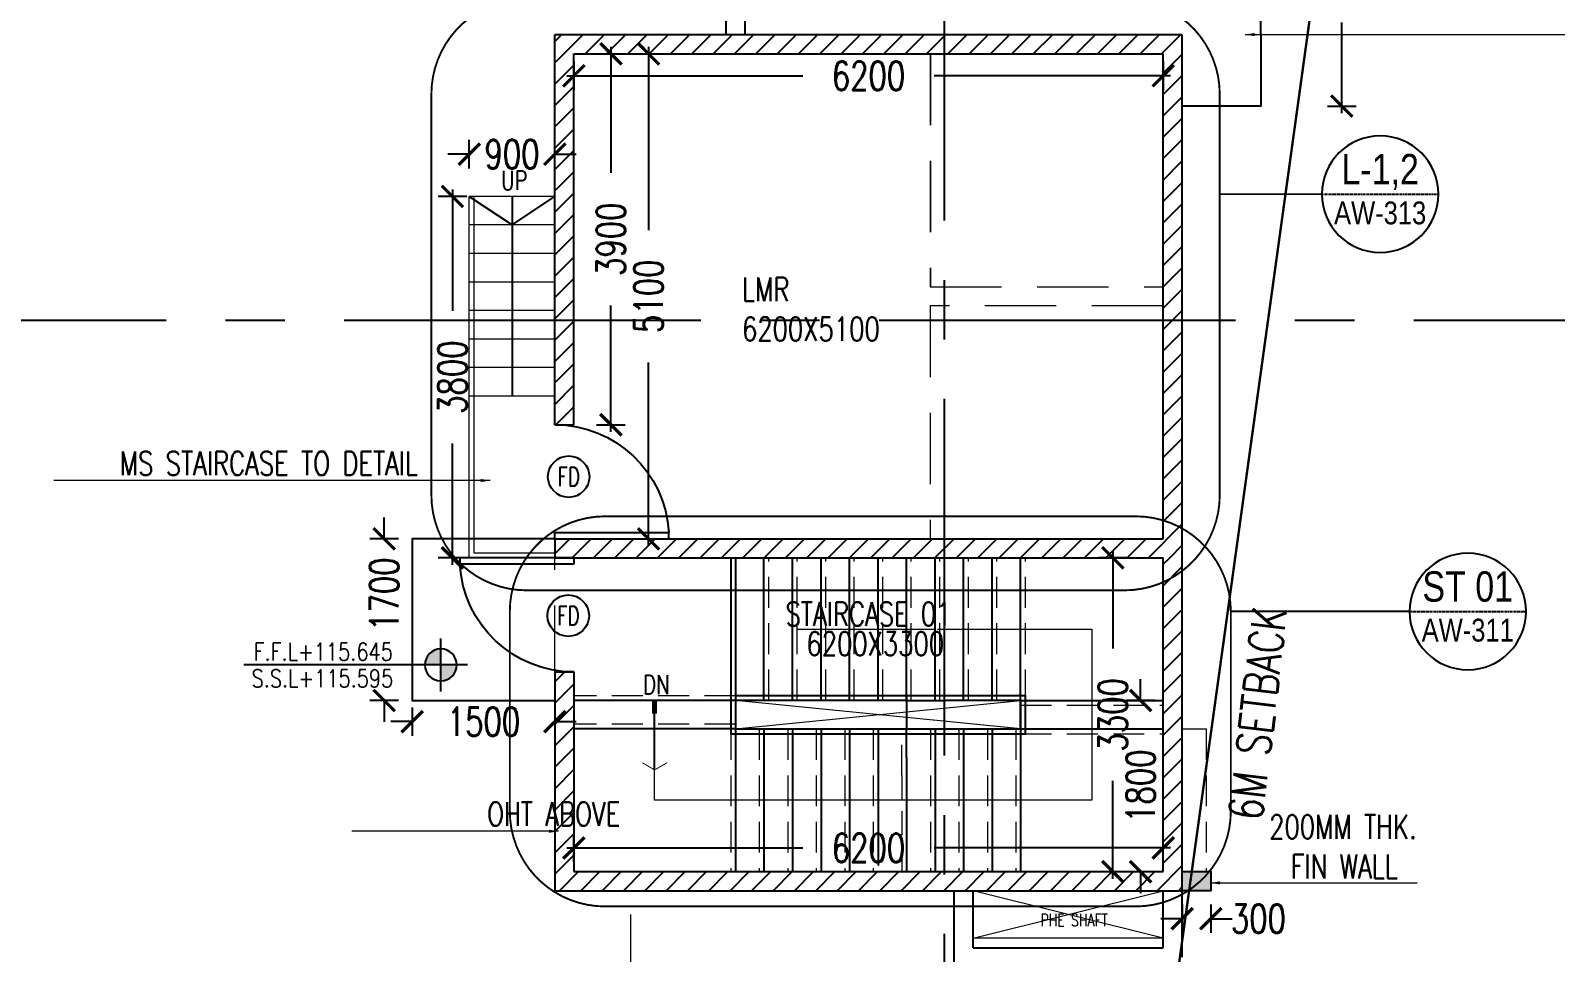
# Model space of a CAD drawing. Header units: millimetres. Extents: x -2076597 to 16308595, y -4402071 to 17875273.
# Drawn here: x -2033563 to -2017522, y -4373831 to -4364136 of the extents above; entities that cross this region are included whole.
import ezdxf
from ezdxf.enums import TextEntityAlignment as Align
from ezdxf.lldxf.tags import DXFTag

# ---------------------------------------------------------------- set-up
doc = ezdxf.new("R2010")
doc.units = ezdxf.units.MM
for name, pattern in [('CENTER2', [1.125, 0.75, -0.125, 0.125, -0.125]), ('CONTINULUS', [0]), ('DASHDOT', [1, 0.5, -0.25, 0, -0.25]), ('DASHED', [19.05, 12.7, -6.35]), ('DASHED2', [0.375, 0.25, -0.125])]:
    doc.linetypes.add(name, pattern=pattern)
for name, color, linetype, lineweight in [('A- LIGHT LINE', 8, 'Continuous', 9), ('A- SHAFT', 8, 'Continuous', 9), ('A-DETL-GENF', 92, 'Continuous', 9), ('A-DETL-THIN', 1, 'Continuous', 9)]:
    doc.layers.add(name, color=color, linetype=linetype, lineweight=lineweight)
for name, color, linetype in [('A- STAIRSCASE', 1, 'Continuous'), ('A-ARROW', 8, 'Continuous'), ('A-DIMS', 4, 'Continuous'), ('a-door', 1, 'Continuous'), ('A-ELE 02', 4, 'Continuous'), ('A-LVL', 4, 'Continuous'), ('A-PARAPET WALL', 4, 'Continuous'), ('A-RAILING', 3, 'Continuous'), ('a-ref', 5, 'Continuous'), ('A-REFS', 3, 'DASHED'), ('A-SCHED', 1, 'Continuous'), ('A-SETBACK', 3, 'Continuous'), ('A-TXTROOM', 3, 'Continuous'), ('A-WALL', 2, 'Continuous'), ('A-WALL HATCH', 8, 'Continuous'), ('S-GRID', 252, 'CENTER2')]:
    doc.layers.add(name, color=color, linetype=linetype)
doc.styles.add('ARIAL', font='arial.ttf')
doc.styles.add('DIM 100', font='romans.shx', dxfattribs={"width": 0.8})
doc.styles.add('ROMANS', font='romans.shx', dxfattribs={"width": 0.75})
doc.styles.add('ROMANS-TITLE', font='ROMANS.shx', dxfattribs={"width": 0.8})
tags = doc.linetypes.add('DASHEDX2', pattern=[1.5, 1, -0.5]).pattern_tags.tags
tags[6:7] = [DXFTag(74, 4), DXFTag(75, 0), DXFTag(340, '0'), DXFTag(46, 1.0), DXFTag(50, 0.0), DXFTag(44, 0.0), DXFTag(45, 0.0)]
tags[4:5] = [DXFTag(74, 4), DXFTag(75, 0), DXFTag(340, '0'), DXFTag(46, 1.0), DXFTag(50, 0.0), DXFTag(44, 0.0), DXFTag(45, 0.0)]
doc.dimstyles.new('1_100 MJR', dxfattribs={"dimscale": 100, "dimtxt": 1.75, "dimasz": 1, "dimexe": 1, "dimexo": 0, "dimgap": 0.09, "dimtad": 0, "dimdsep": 46, "dimtxsty": 'DIM 100', "dimblk": 'ARCHTICK', "dimcen": 0.09, "dimdle": 1, "dimclrd": 8, "dimclre": 8, "dimclrt": 256, "dimazin": 0, "dimtfac": 1, "dimtofl": 0, "dimtmove": 1, "dimatfit": 3, "dimfxl": 0, "dimtolj": 1, "dimtzin": 0, "dimlwd": -1, "dimlwe": -1, "dimarcsym": 0})
doc.dimstyles.new('DIMM-100', dxfattribs={"dimscale": 150, "dimtxt": 2, "dimasz": 1.5, "dimexe": 1, "dimexo": 0, "dimgap": 2, "dimtad": 0, "dimtoh": 1, "dimdec": 0, "dimzin": 0, "dimdsep": 46, "dimtxsty": 'ROMANS', "dimblk": 'ARCHTICK', "dimcen": 1.5, "dimdle": 0.5, "dimclrd": 8, "dimclre": 8, "dimclrt": 256, "dimazin": 0, "dimtfac": 1, "dimtdec": 0, "dimtix": 1, "dimtofl": 0, "dimtmove": 2, "dimatfit": 3, "dimldrblk": 'DOT', "dimfxl": 0, "dimtolj": 1, "dimtzin": 0, "dimarcsym": 0})

# ---------------------------------------------------------------- blocks, each defined once
blk = doc.blocks.new('M_Single-Flush - 0915 x 2134mm-234763-0_ ground floor')
at = {"layer": 'a-door'}
for p, q in [((406, -100), (406, -1015)), ((458, -100), (406, -100)), ((458, -100), (458, -1015)), ((458, -1015), (406, -1015))]:
    blk.add_line(p, q, dxfattribs=at)
blk.add_arc((458, -100), 917, 180, 266.8107, dxfattribs=at)
blk = doc.blocks.new('SOP')
at = {"layer": 'A-SCHED', "color": 8}
blk.add_circle((0, 0), 218, dxfattribs=at)
at = {"layer": 'A-SCHED', "style": 'ROMANS', "width": 0.7}
blk.add_attdef('D2', text='', height=200, dxfattribs=at).set_placement((0, 0), align=Align.MIDDLE_CENTER)
blk = doc.blocks.new('_ArchTick')
at = {"color": 0, "linetype": 'ByBlock', "const_width": 0.15}
blk.add_lwpolyline([(-0.5, -0.5), (0.5, 0.5)], dxfattribs=at)
blk = doc.blocks.new('*D251')
at = {"layer": 'A-DIMS', "color": 8, "lineweight": -2, "transparency": 16777216}
for p, q in [((-2027608, -4364381), (-2027308, -4364381)), ((-2027608, -4368281), (-2027308, -4368281))]:
    blk.add_line(p, q, dxfattribs=at)
at = {"layer": 'A-DIMS', "color": 8, "linetype": 'CONTINULUS', "lineweight": -2, "transparency": 16777216}
for p, q in [((-2027458, -4364306), (-2027458, -4365634)), ((-2027458, -4368356), (-2027458, -4367027))]:
    blk.add_line(p, q, dxfattribs=at)
at = {"layer": 'Defpoints', "color": 0, "transparency": 16777216}
for p in [(-2027848, -4364381), (-2027848, -4368281), (-2027458, -4368281)]:
    blk.add_point(p, dxfattribs=at)
at = {"layer": 'A-DIMS', "color": 8, "lineweight": -2, "transparency": 16777216, "xscale": 225, "yscale": 225, "zscale": 225}
for p, rotation in [((-2027458, -4364381), 90), ((-2027458, -4368281), 270)]:
    blk.add_blockref('_ArchTick', p, dxfattribs=dict(at, rotation=rotation))
at = {"layer": 'A-DIMS', "transparency": 16777216, "insert": (-2027458, -4366331), "char_height": 300, "attachment_point": 5, "rotation": 90, "style": 'ROMANS'}
blk.add_mtext('\\A1;3900', dxfattribs=at)
blk = doc.blocks.new('_Dot')
at = {"color": 0, "linetype": 'ByBlock', "lineweight": -2}
blk.add_line((-0.5, 0), (-1, 0), dxfattribs=at)
at = {"color": 0, "linetype": 'ByBlock', "const_width": 0.5}
blk.add_lwpolyline([(-0.25, 0, 1), (0.25, 0, 1)], format="xyb", close=True, dxfattribs=at)
blk = doc.blocks.new('*D252')
at = {"layer": 'A-DIMS', "color": 8, "lineweight": -2, "transparency": 16777216}
for p, q in [((-2027212, -4364381), (-2026912, -4364381)), ((-2027212, -4369481), (-2026912, -4369481))]:
    blk.add_line(p, q, dxfattribs=at)
at = {"layer": 'A-DIMS', "color": 8, "linetype": 'CONTINULUS', "lineweight": -2, "transparency": 16777216}
for p, q in [((-2027062, -4364306), (-2027062, -4366234)), ((-2027062, -4369556), (-2027062, -4367627))]:
    blk.add_line(p, q, dxfattribs=at)
at = {"layer": 'Defpoints', "color": 0, "transparency": 16777216}
for p in [(-2027848, -4364381), (-2027848, -4369481), (-2027062, -4369481)]:
    blk.add_point(p, dxfattribs=at)
at = {"layer": 'A-DIMS', "color": 8, "lineweight": -2, "transparency": 16777216, "xscale": 225, "yscale": 225, "zscale": 225}
for p, rotation in [((-2027062, -4364381), 90), ((-2027062, -4369481), 270)]:
    blk.add_blockref('_ArchTick', p, dxfattribs=dict(at, rotation=rotation))
at = {"layer": 'A-DIMS', "transparency": 16777216, "insert": (-2027062, -4366931), "char_height": 300, "attachment_point": 5, "rotation": 90, "style": 'ROMANS'}
blk.add_mtext('\\A1;5100', dxfattribs=at)
blk = doc.blocks.new('*D255')
at = {"layer": 'A-DIMS', "color": 8, "linetype": 'CONTINULUS', "lineweight": -2, "transparency": 16777216}
for p, q in [((-2029125, -4365806), (-2029125, -4367084)), ((-2029125, -4369756), (-2029125, -4368477))]:
    blk.add_line(p, q, dxfattribs=at)
at = {"layer": 'A-DIMS', "color": 8, "lineweight": -2, "transparency": 16777216}
for p, q in [((-2028975, -4365881), (-2029275, -4365881)), ((-2028975, -4369681), (-2029275, -4369681))]:
    blk.add_line(p, q, dxfattribs=at)
at = {"layer": 'Defpoints', "color": 0, "transparency": 16777216}
for p in [(-2028948, -4365881), (-2029125, -4369681), (-2028948, -4369681)]:
    blk.add_point(p, dxfattribs=at)
at = {"layer": 'A-DIMS', "color": 8, "lineweight": -2, "transparency": 16777216, "xscale": 225, "yscale": 225, "zscale": 225}
for p, rotation in [((-2029125, -4365881), 90), ((-2029125, -4369681), 270)]:
    blk.add_blockref('_ArchTick', p, dxfattribs=dict(at, rotation=rotation))
at = {"layer": 'A-DIMS', "transparency": 16777216, "insert": (-2029125, -4367781), "char_height": 300, "attachment_point": 5, "rotation": 90, "style": 'ROMANS'}
blk.add_mtext('\\A1;3800', dxfattribs=at)
blk = doc.blocks.new('Family - ___-240295-0_ ground floor')
at = {"layer": 'A-SETBACK', "linetype": 'DASHDOT', "lineweight": -2, "ltscale": 2000, "const_width": 25}
blk.add_lwpolyline([(76480, 233663), (47866, 236124), (29166, 193452), (70915, 193452)], close=True, dxfattribs=at)
at = {"layer": 'A-TXTROOM', "insert": (74062, 214309, 0), "char_height": 356, "attachment_point": 3, "rotation": 83.3011, "style": 'ROMANS'}
blk.add_mtext('6M SETBACK', dxfattribs=at)
blk = doc.blocks.new('LVL-P')
at = {"layer": 'A-LVL', "ltscale": 800}
h = blk.add_hatch(color=56, dxfattribs=at)
h.paths.add_polyline_path([(0, 0), (225, 0, 0.414214), (0, 225)])
h.paths.add_polyline_path([(0, -225), (0, 0), (-225, 0, 0.414214)])
at = {"layer": 'A-LVL'}
for p, q in [((0, -375), (0, 375)), ((-375, 0), (375, 0))]:
    blk.add_line(p, q, dxfattribs=at)
at = {"layer": 'A-LVL', "ltscale": 800}
blk.add_line((0, 0), (2777, 0), dxfattribs=at)
blk.add_line((0, 0), (2777, 0), dxfattribs=at)
at = {"layer": 'A-LVL'}
blk.add_circle((0, 0), 225, dxfattribs=at)
at = {"layer": 'A-LVL', "ltscale": 800, "style": 'ROMANS-TITLE', "width": 0.8}
for tag, p in [('FLOOR-LEVEL-FFL', (450, 150)), ('FLOOR-LEVEL-SSL', (450, -450))]:
    blk.add_attdef(tag, p, '', height=300, dxfattribs=at)
blk = doc.blocks.new('A$C7D9D46CB')
at = {"layer": 'A-ARROW'}
for p, q in [((275, 295), (0, 295)), ((1460, 265), (0, 265)), ((275, 235), (0, 235))]:
    blk.add_line(p, q, dxfattribs=at)
at = {"layer": 'A-ARROW', "const_width": 20}
blk.add_lwpolyline([(1310, 5), (1460, 265), (1310, 525)], dxfattribs=at)
blk = doc.blocks.new('*D277')
at = {"layer": 'A-DIMS', "color": 8, "lineweight": -2, "transparency": 16777216}
for p, q in [((-2029548, -4371253), (-2029548, -4371553)), ((-2028048, -4371253), (-2028048, -4371553)), ((-2029548, -4371403), (-2029773, -4371403)), ((-2028048, -4371403), (-2027823, -4371403))]:
    blk.add_line(p, q, dxfattribs=at)
at = {"layer": 'Defpoints', "color": 0, "transparency": 16777216}
for p in [(-2029548, -4371181), (-2028048, -4371181), (-2028048, -4371403)]:
    blk.add_point(p, dxfattribs=at)
at = {"layer": 'A-DIMS', "color": 8, "lineweight": -2, "transparency": 16777216, "xscale": 225, "yscale": 225, "zscale": 225}
blk.add_blockref('_ArchTick', (-2029548, -4371403), dxfattribs=at)
at = {"layer": 'A-DIMS', "color": 8, "lineweight": -2, "transparency": 16777216, "xscale": 225, "yscale": 225, "zscale": 225, "rotation": 180}
blk.add_blockref('_ArchTick', (-2028048, -4371403), dxfattribs=at)
at = {"layer": 'A-DIMS', "transparency": 16777216, "insert": (-2028798, -4371403), "char_height": 300, "attachment_point": 5, "style": 'ROMANS'}
blk.add_mtext('\\A1;1500', dxfattribs=at)
blk = doc.blocks.new('*D278')
at = {"layer": 'A-DIMS', "color": 8, "lineweight": -2, "transparency": 16777216}
for p, q in [((-2029843, -4369481), (-2029843, -4369256)), ((-2029693, -4369481), (-2029993, -4369481)), ((-2029693, -4371181), (-2029993, -4371181)), ((-2029843, -4371181), (-2029843, -4371406))]:
    blk.add_line(p, q, dxfattribs=at)
at = {"layer": 'Defpoints', "color": 0, "transparency": 16777216}
for p in [(-2029843, -4369481), (-2029548, -4369481), (-2029548, -4371181)]:
    blk.add_point(p, dxfattribs=at)
at = {"layer": 'A-DIMS', "color": 8, "lineweight": -2, "transparency": 16777216, "xscale": 225, "yscale": 225, "zscale": 225}
for p, rotation in [((-2029843, -4369481), 270), ((-2029843, -4371181), 90)]:
    blk.add_blockref('_ArchTick', p, dxfattribs=dict(at, rotation=rotation))
at = {"layer": 'A-DIMS', "transparency": 16777216, "insert": (-2029843, -4370063), "char_height": 300, "attachment_point": 5, "rotation": 90, "style": 'ROMANS'}
blk.add_mtext('\\A1;1700', dxfattribs=at)
blk = doc.blocks.new('*D279')
at = {"layer": 'A-DIMS', "color": 8, "lineweight": -2, "transparency": 16777216}
for p, q in [((-2027848, -4372881), (-2027848, -4372581)), ((-2021648, -4372881), (-2021648, -4372581)), ((-2027923, -4372731), (-2025439, -4372731)), ((-2021573, -4372731), (-2024057, -4372731))]:
    blk.add_line(p, q, dxfattribs=at)
at = {"layer": 'Defpoints', "color": 0, "transparency": 16777216}
for p in [(-2021648, -4372731), (-2027848, -4372981), (-2021648, -4372981)]:
    blk.add_point(p, dxfattribs=at)
at = {"layer": 'A-DIMS', "color": 8, "lineweight": -2, "transparency": 16777216, "xscale": 225, "yscale": 225, "zscale": 225, "rotation": 180}
blk.add_blockref('_ArchTick', (-2027848, -4372731), dxfattribs=at)
at = {"layer": 'A-DIMS', "color": 8, "lineweight": -2, "transparency": 16777216, "xscale": 225, "yscale": 225, "zscale": 225}
blk.add_blockref('_ArchTick', (-2021648, -4372731), dxfattribs=at)
at = {"layer": 'A-DIMS', "transparency": 16777216, "insert": (-2024748, -4372731), "char_height": 300, "attachment_point": 5, "style": 'ROMANS'}
blk.add_mtext('\\A1;6200', dxfattribs=at)
blk = doc.blocks.new('*D280')
at = {"layer": 'A-DIMS', "color": 8, "lineweight": -2, "transparency": 16777216}
for p, q in [((-2021886, -4371181), (-2021886, -4370956)), ((-2021736, -4371181), (-2022036, -4371181)), ((-2021736, -4372981), (-2022036, -4372981)), ((-2021886, -4372981), (-2021886, -4373206))]:
    blk.add_line(p, q, dxfattribs=at)
at = {"layer": 'Defpoints', "color": 0, "transparency": 16777216}
for p in [(-2021886, -4371181), (-2021648, -4371181), (-2021648, -4372981)]:
    blk.add_point(p, dxfattribs=at)
at = {"layer": 'A-DIMS', "color": 8, "lineweight": -2, "transparency": 16777216, "xscale": 225, "yscale": 225, "zscale": 225}
for p, rotation in [((-2021886, -4371181), 270), ((-2021886, -4372981), 90)]:
    blk.add_blockref('_ArchTick', p, dxfattribs=dict(at, rotation=rotation))
at = {"layer": 'A-DIMS', "transparency": 16777216, "insert": (-2021886, -4372081), "char_height": 300, "attachment_point": 5, "rotation": 90, "style": 'ROMANS'}
blk.add_mtext('\\A1;1800', dxfattribs=at)
blk = doc.blocks.new('*D83')
at = {"layer": 'A-DIMS', "color": 8, "lineweight": -2, "transparency": 16777216}
for p, q in [((-2022028, -4369681), (-2022328, -4369681)), ((-2022178, -4369606), (-2022178, -4370634)), ((-2022178, -4373056), (-2022178, -4372027)), ((-2022028, -4372981), (-2022328, -4372981))]:
    blk.add_line(p, q, dxfattribs=at)
at = {"layer": 'Defpoints', "color": 0, "transparency": 16777216}
for p in [(-2022178, -4369681), (-2021648, -4369681), (-2021648, -4372981)]:
    blk.add_point(p, dxfattribs=at)
at = {"layer": 'A-DIMS', "color": 8, "lineweight": -2, "transparency": 16777216, "xscale": 225, "yscale": 225, "zscale": 225}
for p, rotation in [((-2022178, -4369681), 90), ((-2022178, -4372981), 270)]:
    blk.add_blockref('_ArchTick', p, dxfattribs=dict(at, rotation=rotation))
at = {"layer": 'A-DIMS', "transparency": 16777216, "insert": (-2022178, -4371331), "char_height": 300, "attachment_point": 5, "rotation": 90, "style": 'ROMANS'}
blk.add_mtext('\\A1;3300', dxfattribs=at)
blk = doc.blocks.new('*D300')
at = {"layer": 'A-DIMS', "color": 8, "lineweight": -2, "transparency": 16777216}
for p, q in [((-2027848, -4364462), (-2027848, -4364762)), ((-2021648, -4364462), (-2021648, -4364762)), ((-2027923, -4364612), (-2025439, -4364612)), ((-2021573, -4364612), (-2024057, -4364612))]:
    blk.add_line(p, q, dxfattribs=at)
at = {"layer": 'Defpoints', "color": 0, "transparency": 16777216}
for p in [(-2027848, -4364381), (-2021648, -4364381), (-2021648, -4364612)]:
    blk.add_point(p, dxfattribs=at)
at = {"layer": 'A-DIMS', "color": 8, "lineweight": -2, "transparency": 16777216, "xscale": 225, "yscale": 225, "zscale": 225, "rotation": 180}
blk.add_blockref('_ArchTick', (-2027848, -4364612), dxfattribs=at)
at = {"layer": 'A-DIMS', "color": 8, "lineweight": -2, "transparency": 16777216, "xscale": 225, "yscale": 225, "zscale": 225}
blk.add_blockref('_ArchTick', (-2021648, -4364612), dxfattribs=at)
at = {"layer": 'A-DIMS', "transparency": 16777216, "insert": (-2024748, -4364612), "char_height": 300, "attachment_point": 5, "style": 'ROMANS'}
blk.add_mtext('\\A1;6200', dxfattribs=at)
blk = doc.blocks.new('*D301')
at = {"layer": 'A-DIMS', "color": 8, "lineweight": -2, "transparency": 16777216}
for p, q in [((-2028948, -4365586), (-2028948, -4365286)), ((-2028048, -4365586), (-2028048, -4365286)), ((-2028948, -4365436), (-2029173, -4365436)), ((-2028048, -4365436), (-2027823, -4365436))]:
    blk.add_line(p, q, dxfattribs=at)
at = {"layer": 'Defpoints', "color": 0, "transparency": 16777216}
for p in [(-2028048, -4365436), (-2028948, -4365881), (-2028048, -4365881)]:
    blk.add_point(p, dxfattribs=at)
at = {"layer": 'A-DIMS', "color": 8, "lineweight": -2, "transparency": 16777216, "xscale": 225, "yscale": 225, "zscale": 225}
blk.add_blockref('_ArchTick', (-2028948, -4365436), dxfattribs=at)
at = {"layer": 'A-DIMS', "color": 8, "lineweight": -2, "transparency": 16777216, "xscale": 225, "yscale": 225, "zscale": 225, "rotation": 180}
blk.add_blockref('_ArchTick', (-2028048, -4365436), dxfattribs=at)
at = {"layer": 'A-DIMS', "transparency": 16777216, "insert": (-2028498, -4365436), "char_height": 300, "attachment_point": 5, "style": 'ROMANS'}
blk.add_mtext('\\A1;900', dxfattribs=at)
blk = doc.blocks.new('REF')
at = {"layer": 'a-ref'}
blk.add_arc((0, 0), 766, 0, 180, dxfattribs=at)
at = {"layer": 'A-REFS'}
blk.add_line((-766, 0), (766, 0), dxfattribs=at)
at = {"layer": 'A-REFS', "color": 10, "linetype": 'Continuous', "style": 'ARIAL', "width": 0.8}
blk.add_attdef('01', text='', height=400, dxfattribs=at).set_placement((0, 328), align=Align.MIDDLE_CENTER)
blk.add_attdef('AW-305', text='', height=300, dxfattribs=at).set_placement((0, -246), align=Align.MIDDLE)
blk = doc.blocks.new('*D135')
at = {"layer": 'A-DIMS', "color": 8, "lineweight": -2, "transparency": 16777216}
for p, q in [((-2021448, -4373325), (-2021448, -4373625)), ((-2021148, -4373325), (-2021148, -4373625)), ((-2021448, -4373475), (-2021673, -4373475)), ((-2021148, -4373475), (-2020923, -4373475))]:
    blk.add_line(p, q, dxfattribs=at)
at = {"layer": 'Defpoints', "color": 0, "transparency": 16777216}
for p in [(-2021448, -4373181), (-2021148, -4373181), (-2021148, -4373475)]:
    blk.add_point(p, dxfattribs=at)
at = {"layer": 'A-DIMS', "color": 8, "lineweight": -2, "transparency": 16777216, "xscale": 225, "yscale": 225, "zscale": 225}
blk.add_blockref('_ArchTick', (-2021448, -4373475), dxfattribs=at)
at = {"layer": 'A-DIMS', "color": 8, "lineweight": -2, "transparency": 16777216, "xscale": 225, "yscale": 225, "zscale": 225, "rotation": 180}
blk.add_blockref('_ArchTick', (-2021148, -4373475), dxfattribs=at)
at = {"layer": 'A-DIMS', "transparency": 16777216, "insert": (-2020646, -4373475), "char_height": 300, "attachment_point": 5, "style": 'ROMANS'}
blk.add_mtext('\\A1;300', dxfattribs=at)
blk = doc.blocks.new('*D403')
at = {"layer": 'A-DIMS', "color": 8, "lineweight": -2, "transparency": 16777216}
for p, q in [((-2019920, -4361781), (-2019620, -4361781)), ((-2019920, -4364931), (-2019620, -4364931))]:
    blk.add_line(p, q, dxfattribs=at)
at = {"layer": 'A-DIMS', "color": 8, "linetype": 'CONTINULUS', "lineweight": -2, "transparency": 16777216}
for p, q in [((-2019770, -4361706), (-2019770, -4362659)), ((-2019770, -4365006), (-2019770, -4364052))]:
    blk.add_line(p, q, dxfattribs=at)
at = {"layer": 'Defpoints', "color": 0, "transparency": 16777216}
for p in [(-2020623, -4361781), (-2019770, -4361781), (-2020623, -4364931)]:
    blk.add_point(p, dxfattribs=at)
at = {"layer": 'A-DIMS', "color": 8, "lineweight": -2, "transparency": 16777216, "xscale": 225, "yscale": 225, "zscale": 225}
for p, rotation in [((-2019770, -4361781), 90), ((-2019770, -4364931), 270)]:
    blk.add_blockref('_ArchTick', p, dxfattribs=dict(at, rotation=rotation))
at = {"layer": 'A-DIMS', "transparency": 16777216, "insert": (-2019770, -4363356), "char_height": 300, "attachment_point": 5, "rotation": 90, "style": 'ROMANS'}
blk.add_mtext('\\A1;3150', dxfattribs=at)

msp = doc.modelspace()

# ---------------------------------------------------------------- hatches: boundary and pattern name
at = {"layer": 'A-WALL HATCH'}
h = msp.add_hatch(dxfattribs=at)
h.set_pattern_fill('ANSI31', color=256, scale=50)
h.set_pattern_definition([(45, (1802100.65, 14255482.13), (-112.2532015, 112.2532015), [])])
h.paths.add_polyline_path([(-2021447.9, -4369680.5), (-2021647.9, -4369680.5), (-2021647.9, -4372980.5), (-2027847.9, -4372980.5), (-2027847.9, -4370880.5), (-2028047.9, -4370880.5), (-2028047.9, -4373180.5), (-2023847.9, -4373180.5), (-2023847.9, -4373180.5), (-2021447.9, -4373180.5)])
h.paths.add_polyline_path([(-2021447.9, -4364180.5), (-2028047.9, -4364180.5), (-2028047.9, -4368280.5), (-2027847.9, -4368280.5), (-2027847.9, -4364380.5), (-2021647.9, -4364380.5), (-2021647.9, -4369480.5), (-2028047.9, -4369480.5), (-2028047.9, -4369680.5), (-2021447.9, -4369680.5)])
h = msp.add_hatch(color=252, dxfattribs=at)
h.dxf.hatch_style = 1
h.paths.add_polyline_path([(-2021147.9, -4372980.5), (-2021447.9, -4372980.5), (-2021447.9, -4373180.5), (-2021147.9, -4373180.5)])

# ---------------------------------------------------------------- linework, layer by layer
at = {"layer": 'A- LIGHT LINE', "color": 5, "linetype": 'DASHED2', "ltscale": 1300}
for p, q in [((-2025797.9, -4371180.5), (-2025797.9, -4369680.5)), ((-2025497.9, -4371180.5), (-2025497.9, -4369680.5)), ((-2025197.9, -4371180.5), (-2025197.9, -4369680.5)), ((-2024897.9, -4371180.5), (-2024897.9, -4369680.5)), ((-2024597.9, -4371180.5), (-2024597.9, -4369680.5)), ((-2024297.9, -4371180.5), (-2024297.9, -4369680.5)), ((-2023997.9, -4371180.5), (-2023997.9, -4369680.5)), ((-2023697.9, -4371180.5), (-2023697.9, -4369680.5)), ((-2023397.9, -4371180.5), (-2023397.9, -4369680.5)), ((-2023097.9, -4371180.5), (-2023097.9, -4369680.5)), ((-2026147.9, -4371130.5), (-2027847.9, -4371130.5)), ((-2023147.9, -4371230.5), (-2021647.9, -4371230.5)), ((-2026147.9, -4371430.5), (-2027847.9, -4371430.5)), ((-2026197.9, -4371480.5), (-2026197.9, -4372980.5)), ((-2025897.9, -4371480.5), (-2025897.9, -4372980.5)), ((-2025597.9, -4371480.5), (-2025597.9, -4372980.5)), ((-2025297.9, -4371480.5), (-2025297.9, -4372980.5)), ((-2024997.9, -4371480.5), (-2024997.9, -4372980.5)), ((-2024697.9, -4371480.5), (-2024697.9, -4372980.5)), ((-2024397.9, -4371970.8), (-2024397.9, -4371480.5)), ((-2024097.9, -4371480.5), (-2024097.9, -4372980.5)), ((-2023797.9, -4371480.5), (-2023797.9, -4372980.5)), ((-2023497.9, -4371480.5), (-2023497.9, -4372980.5)), ((-2023197.9, -4371480.5), (-2023197.9, -4372980.5)), ((-2023147.9, -4371530.5), (-2021647.9, -4371530.5))]:
    msp.add_line(p, q, dxfattribs=at)
at = {"layer": 'A- LIGHT LINE', "color": 5, "linetype": 'DASHED2', "ltscale": 1000}
msp.add_line((-2024397.9, -4371970.8), (-2024397.9, -4372980.5), dxfattribs=at)
at = {"layer": 'A- LIGHT LINE'}
for points in [[(-2024020.8, -4370430.5), (-2022397.9, -4370430.5), (-2022397.9, -4372230.5), (-2026997.9, -4372230.5), (-2026997.9, -4371180.5)], [(-2025497.9, -4370430.5), (-2024047.9, -4370430.5)]]:
    msp.add_lwpolyline(points, dxfattribs=at)
at = {"layer": 'A- LIGHT LINE', "color": 1, "linetype": 'DASHED2', "ltscale": 1300}
msp.add_lwpolyline([(-2021447.9, -4371480.5), (-2021197.9, -4371480.5), (-2021197.9, -4372980.5), (-2021447.9, -4372980.5)], dxfattribs=at)
at = {"layer": 'A- SHAFT'}
for p, q in [((-2026147.9, -4371480.5), (-2023147.9, -4371180.5)), ((-2023147.9, -4371480.5), (-2026147.9, -4371180.5)), ((-2023647.9, -4373680.5), (-2021647.9, -4373180.5)), ((-2021647.9, -4373680.5), (-2023647.9, -4373180.5)), ((-2021647.9, -4373680.5), (-2023647.9, -4373680.5))]:
    msp.add_line(p, q, dxfattribs=at)
at = {"layer": 'A- SHAFT', "linetype": 'DASHED2', "ltscale": 3000}
for points in [[(-2024098, -4366830.8), (-2021648, -4366830.8), (-2021648, -4364380.8), (-2024098, -4364380.8)], [(-2024097.9, -4366830.5), (-2021647.9, -4366830.5), (-2021647.9, -4364380.5), (-2024097.9, -4364380.5)], [(-2024098, -4369480.5), (-2021648, -4369480.5), (-2021648, -4367030.5), (-2024098, -4367030.5)], [(-2028047.9, -4369480.5), (-2021447.9, -4369480.5), (-2021447.9, -4373180.5), (-2028047.9, -4373180.5)], [(-2023847.9, -4373180.5), (-2023847.9, -4380930.7), (-2027247.9, -4380930.7), (-2027247.9, -4373180.5)]]:
    msp.add_lwpolyline(points, close=True, dxfattribs=at)
at = {"layer": 'A- STAIRSCASE'}
for p, q in [((-2025847.9, -4371180.5), (-2025847.9, -4369680.5)), ((-2025547.9, -4371180.5), (-2025547.9, -4369680.5)), ((-2025247.9, -4371180.5), (-2025247.9, -4369680.5)), ((-2024947.9, -4371180.5), (-2024947.9, -4369680.5)), ((-2024647.9, -4371180.5), (-2024647.9, -4369680.5)), ((-2024347.9, -4371180.5), (-2024347.9, -4369680.5)), ((-2024047.9, -4371180.5), (-2024047.9, -4369680.5)), ((-2023747.9, -4371180.5), (-2023747.9, -4369680.5)), ((-2023447.9, -4371180.5), (-2023447.9, -4369680.5)), ((-2023147.9, -4371180.5), (-2023147.9, -4369680.5)), ((-2023147.9, -4371180.5), (-2021647.9, -4371180.5)), ((-2026147.9, -4371480.5), (-2026147.9, -4372980.5)), ((-2025847.9, -4371480.5), (-2025847.9, -4372980.5)), ((-2025547.9, -4371480.5), (-2025547.9, -4372980.5)), ((-2025247.9, -4371480.5), (-2025247.9, -4372980.5)), ((-2024947.9, -4371480.5), (-2024947.9, -4372980.5)), ((-2024647.9, -4371480.5), (-2024647.9, -4372915.8)), ((-2024047.9, -4371480.5), (-2024047.9, -4372980.5)), ((-2023747.9, -4371480.5), (-2023747.9, -4372980.5)), ((-2023447.9, -4371480.5), (-2023447.9, -4372980.5)), ((-2023147.9, -4371480.5), (-2023147.9, -4372980.5)), ((-2023147.9, -4371480.5), (-2021647.9, -4371480.5)), ((-2024347.9, -4371781.7), (-2024347.9, -4372980.5))]:
    msp.add_line(p, q, dxfattribs=at)
at = {"layer": 'A- STAIRSCASE', "linetype": 'DASHEDX2', "ltscale": 250}
msp.add_line((-2024347.9, -4371781.7), (-2024347.9, -4371480.5), dxfattribs=at)
at = {"layer": 'A- STAIRSCASE'}
msp.add_lwpolyline([(-2028047.9, -4369480.5), (-2029547.9, -4369480.5), (-2029547.9, -4371180.5), (-2028047.9, -4371180.5)], dxfattribs=at)
at = {"layer": 'A-DETL-THIN'}
for p, q in [((-2028947.9, -4369680.8), (-2028947.9, -4365880.8)), ((-2028047.9, -4365880.8), (-2028947.9, -4365880.8)), ((-2028897.9, -4369630.8), (-2028897.9, -4365880.8)), ((-2028047.9, -4366180.8), (-2028947.9, -4366180.8)), ((-2028047.9, -4366480.8), (-2028947.9, -4366480.8)), ((-2028047.9, -4366780.8), (-2028947.9, -4366780.8)), ((-2028047.9, -4367080.8), (-2028947.9, -4367080.8)), ((-2028047.9, -4367380.8), (-2028947.9, -4367380.8)), ((-2028047.9, -4367680.8), (-2028947.9, -4367680.8)), ((-2028047.9, -4367980.8), (-2028947.9, -4367980.8)), ((-2028047.9, -4369680.8), (-2028947.9, -4369680.8)), ((-2028047.9, -4369630.8), (-2028897.9, -4369630.8))]:
    msp.add_line(p, q, dxfattribs=at)
at = {"layer": 'A-DIMS'}
for p, q in [((-2026147.9, -4371180.5), (-2027847.9, -4371180.5)), ((-2024347.9, -4371180.5), (-2024347.9, -4371480.5)), ((-2026147.9, -4371480.5), (-2027847.9, -4371480.5))]:
    msp.add_line(p, q, dxfattribs=at)
at = {"layer": 'A-ELE 02'}
msp.add_line((-2023147.9, -4371180.5), (-2023147.9, -4371480.5), dxfattribs=at)
at = {"layer": 'A-PARAPET WALL'}
for p, q in [((-2026247.9, -4361780.5), (-2026247.9, -4364180.5)), ((-2026047.9, -4361780.5), (-2026047.9, -4364180.5)), ((-2020822.9, -4364930.5), (-2021447.9, -4364930.5)), ((-2023847.9, -4389480.5), (-2023847.9, -4373180.5)), ((-2023647.9, -4373780.5), (-2023647.9, -4373180.5)), ((-2021647.9, -4373780.5), (-2021647.9, -4373180.5)), ((-2021447.9, -4373880.5), (-2021447.9, -4373180.5)), ((-2023647.9, -4373780.5), (-2021647.9, -4373780.5))]:
    msp.add_line(p, q, dxfattribs=at)
for points in [[(-2020622.9, -4364180.5), (-2020622.9, -4361780.5)], [(-2020622.9, -4364180.5), (-2020622.9, -4364930.5), (-2020822.9, -4364930.5)]]:
    msp.add_lwpolyline(points, dxfattribs=at)
at = {"layer": 'A-RAILING'}
for p, q in [((-2024347.9, -4371130.5), (-2024347.9, -4371180.5)), ((-2023921, -4371130.5), (-2024338.5, -4371130.5)), ((-2024347.9, -4371180.5), (-2023934.3, -4371180.5))]:
    msp.add_line(p, q, dxfattribs=at)
for points in [[(-2026197.9, -4369680.5), (-2026197.9, -4371530.5), (-2024281.5, -4371530.5)], [(-2026147.9, -4369680.5), (-2026147.9, -4371480.5), (-2024268.3, -4371480.5)], [(-2024347.9, -4371130.5), (-2026147.9, -4371130.5)], [(-2024281.5, -4371530.5), (-2023097.9, -4371530.5), (-2023097.9, -4371130.5), (-2023921, -4371130.5)], [(-2024347.9, -4371180.5), (-2026147.9, -4371180.5)], [(-2024268.3, -4371480.5), (-2023147.9, -4371480.5), (-2023147.9, -4371180.5), (-2023934.3, -4371180.5)]]:
    msp.add_lwpolyline(points, dxfattribs=at)
at = {"layer": 'A-RAILING', "linetype": 'DASHEDX2', "ltscale": 250}
msp.add_lwpolyline([(-2024338.5, -4371130.5), (-2024347.9, -4371130.5)], dxfattribs=at)
at = {"layer": 'a-ref', "linetype": 'DASHDOT', "ltscale": 1000, "const_width": 20}
for points in [[(-2022053.8, -4363804.4), (-2028346.3, -4363804.4, 0.4142136), (-2029346.3, -4364804.4), (-2029346.3, -4369022.4, 0.4142136), (-2028346.3, -4370022.4), (-2022053.8, -4370022.4, 0.4142136), (-2021053.8, -4369022.4), (-2021053.8, -4364804.4, 0.4142136)], [(-2021937.3, -4373346.3), (-2027521.3, -4373346.3, -0.4142136), (-2028521.3, -4372346.3), (-2028521.3, -4370244.3, -0.4142136), (-2027521.3, -4369244.3), (-2021937.3, -4369244.3, -0.4142136), (-2020937.3, -4370244.3), (-2020937.3, -4372346.3, -0.4142136)]]:
    msp.add_lwpolyline(points, format="xyb", close=True, dxfattribs=at)
for points in [[(-2021053.8, -4365856.9), (-2019979.3, -4365856.9)], [(-2020937.3, -4370244.3), (-2019057.8, -4370244.3)]]:
    msp.add_lwpolyline(points, dxfattribs=at)
at = {"layer": 'a-ref'}
for centre in [(-2019366.3, -4365856.9), (-2018444.8, -4370244.3)]:
    msp.add_arc(centre, 613, 180, 0, dxfattribs=at)
at = {"layer": 'A-WALL'}
for p, q in [((-2021447.9, -4364180.5), (-2028047.9, -4364180.5)), ((-2028047.9, -4368280.5), (-2028047.9, -4364180.5)), ((-2021447.9, -4369680.5), (-2021447.9, -4364180.5)), ((-2027847.9, -4364380.5), (-2021647.9, -4364380.5)), ((-2027847.9, -4368280.5), (-2027847.9, -4364380.5)), ((-2021647.9, -4369480.5), (-2021647.9, -4364380.5)), ((-2028947.9, -4365880.8), (-2028497.9, -4366180.8)), ((-2028497.9, -4365880.8), (-2028497.9, -4367980.8)), ((-2028497.9, -4366180.8), (-2028047.9, -4365880.8)), ((-2028047.9, -4368280.5), (-2027847.9, -4368280.5)), ((-2028047.9, -4369480.5), (-2021647.9, -4369480.5)), ((-2028047.9, -4369480.5), (-2027847.9, -4369480.5)), ((-2028047.9, -4369480.5), (-2028047.9, -4369680.5)), ((-2021447.9, -4373180.5), (-2021447.9, -4369480.5)), ((-2028047.9, -4369680.5), (-2021647.9, -4369680.5)), ((-2021647.9, -4372980.5), (-2021647.9, -4369680.5)), ((-2028047.9, -4370880.5), (-2028047.9, -4373180.5)), ((-2028047.9, -4370880.5), (-2027847.9, -4370880.5)), ((-2027847.9, -4370880.5), (-2027847.9, -4372980.5)), ((-2027847.9, -4372980.5), (-2021647.9, -4372980.5)), ((-2028047.9, -4373180.5), (-2023847.9, -4373180.5)), ((-2023847.9, -4373180.5), (-2021447.9, -4373180.5))]:
    msp.add_line(p, q, dxfattribs=at)
msp.add_lwpolyline([(-2021447.9, -4372980.5), (-2021147.9, -4372980.5), (-2021147.9, -4373180.5), (-2021447.9, -4373180.5)], dxfattribs=at)
at = {"layer": 'S-GRID', "ltscale": 5000}
for p, q in [((-2023947.9, -4399885.2), (-2023947.9, -4339056.6)), ((-2075262.6, -4367180.5), (-2009983.3, -4367180.5))]:
    msp.add_line(p, q, dxfattribs=at)

# ---------------------------------------------------------------- block references
at = {"layer": 'A- LIGHT LINE', "xscale": -0.4999999999999987, "yscale": 0.5, "zscale": 0.5, "rotation": 89.99998169503303}
msp.add_blockref('A$C7D9D46CB', (-2026865.5, -4371180.5), dxfattribs=at)
at = {"layer": 'A-DETL-GENF', "color": 8}
msp.add_blockref('Family - ___-240295-0_ ground floor', (-2094762.5, -4584492.9), dxfattribs=at)
at = {"layer": 'a-door', "xscale": -1.309055508391418, "yscale": 1.309055508391418, "zscale": 1.309055508391418}
for p, rotation in [((-2028178.8, -4368881.6), 90), ((-2027717, -4370279.4), 270)]:
    msp.add_blockref('M_Single-Flush - 0915 x 2134mm-234763-0_ ground floor', p, dxfattribs=dict(at, rotation=rotation))
at = {"layer": 'A-LVL'}
ref = msp.add_blockref('LVL-P', (-2029247, -4370806.9), dxfattribs=dict(at, xscale=-0.7457013811068691, yscale=0.7457013811068691, zscale=0.7457013811068691))
ref.add_attrib('FLOOR-LEVEL-FFL', 'F.F.L+115.645', (-2031216, -4370761.2), dxfattribs={"ltscale": 800, "height": 186.425, "style": 'ROMANS-TITLE', "width": 0.8})
ref.add_attrib('FLOOR-LEVEL-SSL', 'S.S.L+115.595', (-2031237.3, -4371041.5), dxfattribs={"ltscale": 800, "height": 186.425, "style": 'ROMANS-TITLE', "width": 0.8})
at = {"layer": 'A-REFS', "xscale": 0.8, "yscale": 0.8, "zscale": 0.8}
for p, values in [((-2019366.3, -4365856.9), {'01': 'L-1,2', 'AW-305': 'AW-313'}), ((-2018444.8, -4370244.3), {'01': 'ST 01', 'AW-305': 'AW-311'})]:
    msp.add_blockref('REF', p, dxfattribs=at).add_auto_attribs(values)
at = {"layer": 'A-SCHED'}
for p in [(-2027902.3, -4368827.3), (-2027906.4, -4370288.9)]:
    msp.add_blockref('SOP', p, dxfattribs=at).add_auto_attribs({'D2': 'FD'})

# ---------------------------------------------------------------- texts
at = {"layer": 'A-TXTROOM', "style": 'ROMANS'}
for s, insert, char_height, width, attachment_point in [('UP', (-2028612.5, -4365612), 200, 994.286, 1), ('LMR\\P6200X5100', (-2026078.3, -4366732.3), 250.28, 3684.893, 1), ('MS STAIRCASE TO DETAIL', (-2029486.7, -4368561.4), 250.282, 3684.893, 3), ('STAIRCASE 01', (-2025621, -4370145.8, 0), 250.282, 3684.893, 1), ('6200X3300', (-2025400.8, -4370458.6), 250.28, 3684.893, 1), ('DN', (-2027118.3, -4370912.9), 200, 994.286, 1), ('OHT ABOVE ', (-2027359.6, -4372249.5, 0), 250.28, 3684.893, 3), ('\\pi988.8;200MM THK. \\P\\pi1216.7;FIN WALL ', (-2021522.6, -4372384.2, 0), 250.282, 3684.893, 1), ('PHE SHAFT', (-2022939.5, -4373425, 0), 128, 1088.756, 1)]:
    msp.add_mtext(s, dxfattribs=dict(at, insert=insert, char_height=char_height, width=width, attachment_point=attachment_point))

# ---------------------------------------------------------------- dimensions: what is measured, and where the dimension line sits
at = {"layer": 'A-DIMS'}
for base, p1, p2, picture, middle in [((-2019770.1, -4361780.5), (-2020622.9, -4364930.5), (-2020622.9, -4361780.5), '*D403', (-2019770.1, -4363355.5)), ((-2022178.3, -4369680.5), (-2021647.9, -4372980.5), (-2021647.9, -4369680.5), '*D83', (-2022178.3, -4371330.5)), ((-2021886.3, -4371180.5), (-2021647.9, -4372980.5), (-2021647.9, -4371180.5), '*D280', (-2021886.3, -4372080.5))]:
    dim = msp.add_linear_dim(base=base, p1=p1, p2=p2, angle=90, dimstyle='DIMM-100', override={"dimfxlon": 1}, dxfattribs=at)
    dim.commit()
    dim.dimension.update_dxf_attribs({"geometry": picture, "text_midpoint": middle})
for p1, p2, distance, picture, middle in [((-2027847.9, -4364380.5), (-2027847.9, -4368280.5), 389.8, '*D251', (-2027458, -4366330.5)), ((-2027847.9, -4364380.5), (-2027847.9, -4369480.5), 786, '*D252', (-2027061.9, -4366930.5)), ((-2028947.9, -4365880.8), (-2028947.9, -4369680.8), -177, '*D255', (-2029124.8, -4367780.8))]:
    dim = msp.add_aligned_dim(p1=p1, p2=p2, distance=distance, dimstyle='DIMM-100', override={"dimfxlon": 1}, dxfattribs=at)
    dim.commit()
    dim.dimension.update_dxf_attribs({"geometry": picture, "text_midpoint": middle})
for base, p1, p2, picture, middle in [((-2021648, -4364611.9), (-2027847.9, -4364380.5), (-2021648, -4364380.8), '*D300', (-2024747.9, -4364611.9)), ((-2028047.9, -4365436.4), (-2028947.9, -4365880.8), (-2028047.9, -4365880.8), '*D301', (-2028497.9, -4365436.4)), ((-2028047.9, -4371403.4), (-2029547.9, -4371180.5), (-2028047.9, -4371180.5), '*D277', (-2028797.9, -4371403.4)), ((-2021647.9, -4372730.9), (-2027847.9, -4372980.5), (-2021647.9, -4372980.5), '*D279', (-2024747.9, -4372730.9))]:
    dim = msp.add_linear_dim(base=base, p1=p1, p2=p2, dimstyle='DIMM-100', override={"dimfxlon": 1}, dxfattribs=at)
    dim.commit()
    dim.dimension.update_dxf_attribs({"geometry": picture, "text_midpoint": middle})
dim = msp.add_linear_dim(base=(-2029842.8, -4369480.5), p1=(-2029547.9, -4371180.5), p2=(-2029547.9, -4369480.5), angle=90, dimstyle='DIMM-100', override={"dimfxlon": 1}, dxfattribs=at)
dim.commit()
dim.dimension.update_dxf_attribs({"geometry": '*D278', "text_midpoint": (-2029842.8, -4370062.9), "dimtype": 128})
dim = msp.add_linear_dim(base=(-2021147.9, -4373475.5), p1=(-2021447.9, -4373180.5), p2=(-2021147.9, -4373180.5), dimstyle='DIMM-100', override={"dimfxlon": 1}, dxfattribs=at)
dim.commit()
dim.dimension.update_dxf_attribs({"geometry": '*D135', "text_midpoint": (-2020646.4, -4373475.5), "dimtype": 128})

# ---------------------------------------------------------------- leaders
at = {"layer": 'A- LIGHT LINE'}
for points in [[(-2020785.8, -4364178.7), (-2016689.1, -4364178.7)], [(-2028728.5, -4368867.8, 0), (-2033318.7, -4368867.8, 0)], [(-2028009.6, -4372555.9), (-2030183.1, -4372555.9)], [(-2021150, -4373098.8), (-2018976.6, -4373098.8)]]:
    msp.add_leader(points, dimstyle='1_100 MJR', dxfattribs=at)

doc.saveas('drawing.dxf')
